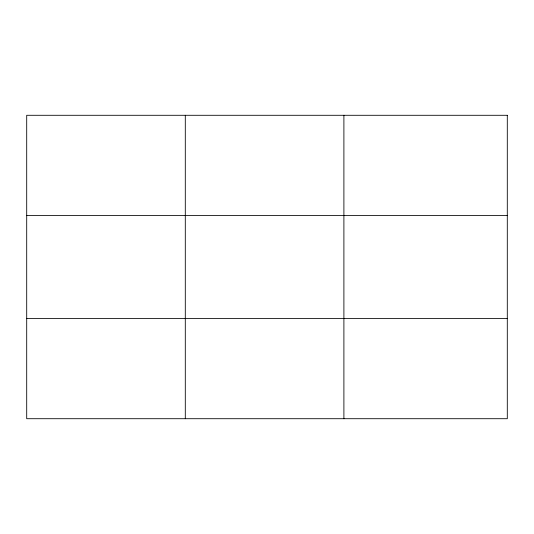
<?xml version="1.0" encoding="UTF-8"?>
<svg xmlns="http://www.w3.org/2000/svg" width="534" height="534" viewBox="0 0 534 534"><rect width="100%" height="100%" fill="white"/><g stroke="black" fill="none" stroke-linecap="round" stroke-linejoin="round"><path stroke-width="0.8" d="M185.298 418.709L185.298 115.291M343.896 418.709L343.896 115.291M26.7 215.422L507.3 215.422M26.7 318.578L507.3 318.578M507.3 115.291L507.3 418.709L26.7 418.709L26.7 115.291L507.3 115.291"/></g></svg>
